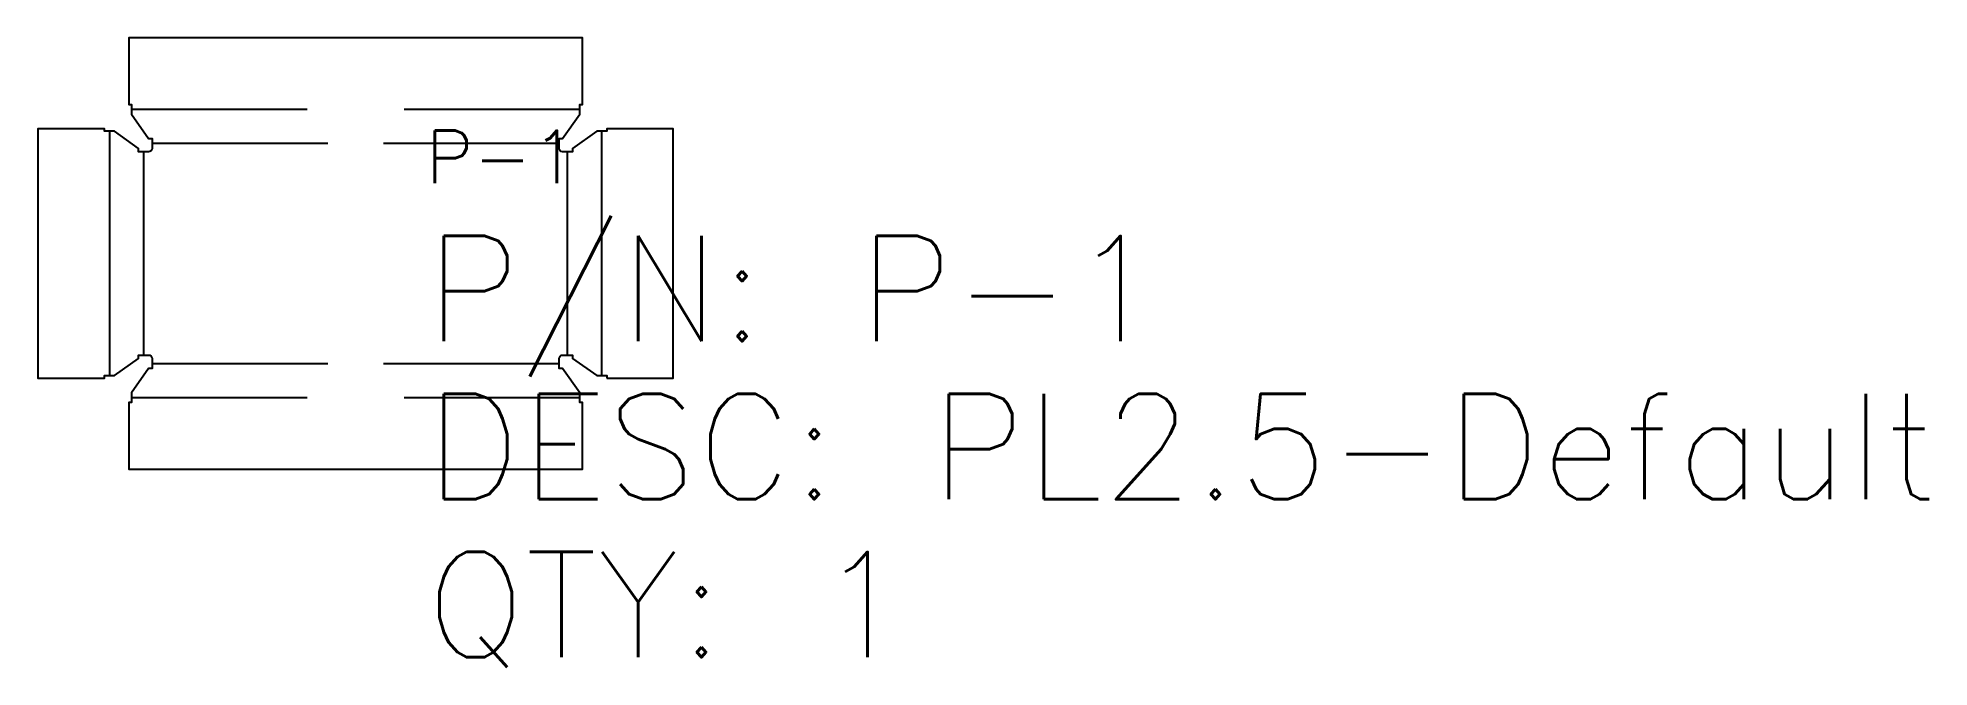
# Model space of a CAD drawing. Header units: millimetres. Extents: x -90 to 448, y -118 to 61.
import ezdxf

# ---------------------------------------------------------------- set-up
doc = ezdxf.new("R2010")
doc.units = ezdxf.units.MM
for name, color, linetype in [('Detail Name', 30, 'Continuous'), ('IV_BEND', 6, 'Continuous'), ('IV_OUTER_PROFILE', 2, 'Continuous')]:
    doc.layers.add(name, color=color, linetype=linetype)
doc.styles.get("Standard").update_dxf_attribs({"font": 'txt.SHX'})

msp = doc.modelspace()

# ---------------------------------------------------------------- linework, layer by layer
at = {"layer": 'IV_BEND'}
for p, q in [((-13.8, 41.06), (-63.8, 41.06)), ((63.8, 41.06), (13.8, 41.06)), ((-70.06, 34.8), (-70.06, -34.8)), ((70.06, -34.8), (70.06, 34.8)), ((-60.34, 28.93), (-60.34, -28.93)), ((-7.93, 31.34), (-57.93, 31.34)), ((57.93, 31.34), (7.93, 31.34)), ((60.34, -28.93), (60.34, 28.93)), ((-57.93, -31.34), (-7.93, -31.34)), ((7.93, -31.34), (57.93, -31.34)), ((-63.8, -41.06), (-13.8, -41.06)), ((13.8, -41.06), (63.8, -41.06))]:
    msp.add_line(p, q, dxfattribs=at)
at = {"layer": 'IV_OUTER_PROFILE'}
msp.add_lwpolyline([(71.48, -35.54), (90.44, -35.54), (90.44, 35.54), (71.48, 35.54), (71.48, 34.8), (68.65, 34.8), (61.76, 29.93), (61.76, 28.93), (58.93, 28.93, -0.414214), (57.93, 29.93), (57.93, 32.76), (58.93, 32.76), (63.8, 39.65), (63.8, 42.48), (64.54, 42.48), (64.54, 61.44), (-64.54, 61.44), (-64.54, 42.48), (-63.8, 42.48), (-63.8, 39.65), (-58.93, 32.76), (-57.93, 32.76), (-57.93, 29.93, -0.414214), (-58.93, 28.93), (-61.76, 28.93), (-61.76, 29.93), (-68.65, 34.8), (-71.48, 34.8), (-71.48, 35.54), (-90.44, 35.54), (-90.44, -35.54), (-71.48, -35.54), (-71.48, -34.8), (-68.65, -34.8), (-61.76, -29.93), (-61.76, -28.93), (-58.93, -28.93, -0.414214), (-57.93, -29.93), (-57.93, -32.76), (-58.93, -32.76), (-63.8, -39.65), (-63.8, -42.48), (-64.54, -42.48), (-64.54, -61.44), (64.54, -61.44), (64.54, -42.48), (63.8, -42.48), (63.8, -39.65), (58.93, -32.76), (57.93, -32.76), (57.93, -29.93, -0.414214), (58.93, -28.93), (61.76, -28.93), (61.76, -29.93), (68.65, -34.8), (71.48, -34.8)], format="xyb", close=True, dxfattribs=at)

# ---------------------------------------------------------------- texts
for s, p in [('P/N: P-1', (20, -25)), ('DESC: PL2.5-Default', (20, -70)), ('QTY: 1', (20, -115))]:
    msp.add_text(s, height=30).set_placement(p)
at = {"layer": 'Detail Name'}
msp.add_text('P-1', height=15, dxfattribs=at).set_placement((20, 20))

doc.saveas('drawing.dxf')
